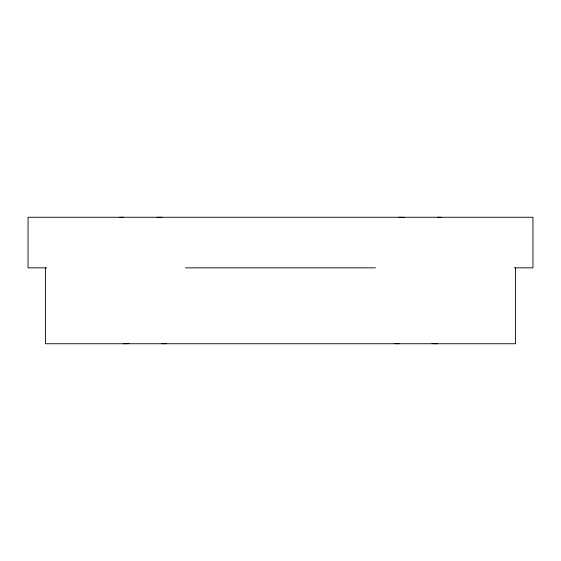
<?xml version="1.0" encoding="UTF-8"?>
<svg xmlns="http://www.w3.org/2000/svg" width="561" height="561" viewBox="0 0 561 561"><rect width="100%" height="100%" fill="white"/><g stroke="black" fill="none" stroke-linecap="round" stroke-linejoin="round"><path stroke-width="0.84" d="M46.717 267.849L28.05 267.849L28.05 217.261L532.95 217.261L532.95 267.849L514.395 267.849M185.488 267.849L375.533 267.849M515.531 267.849L515.573 343.739L45.427 343.739L45.469 267.849M119.311 217.395A27.51 2.791 5.9 0 1 123.511 217.268M128.946 343.591A27.51 2.791 -5.9 0 1 123.511 343.718M156.589 217.395A27.51 2.791 -5.9 0 1 162.024 217.268M166.224 343.591A27.51 2.791 5.9 0 1 162.024 343.718M437.489 217.268A27.51 2.791 -5.9 0 1 441.689 217.395M437.489 343.718A27.51 2.791 5.9 0 1 432.054 343.591M398.976 217.268A27.51 2.791 5.9 0 1 404.411 217.395M398.976 343.718A27.51 2.791 -5.9 0 1 394.776 343.591"/></g></svg>
